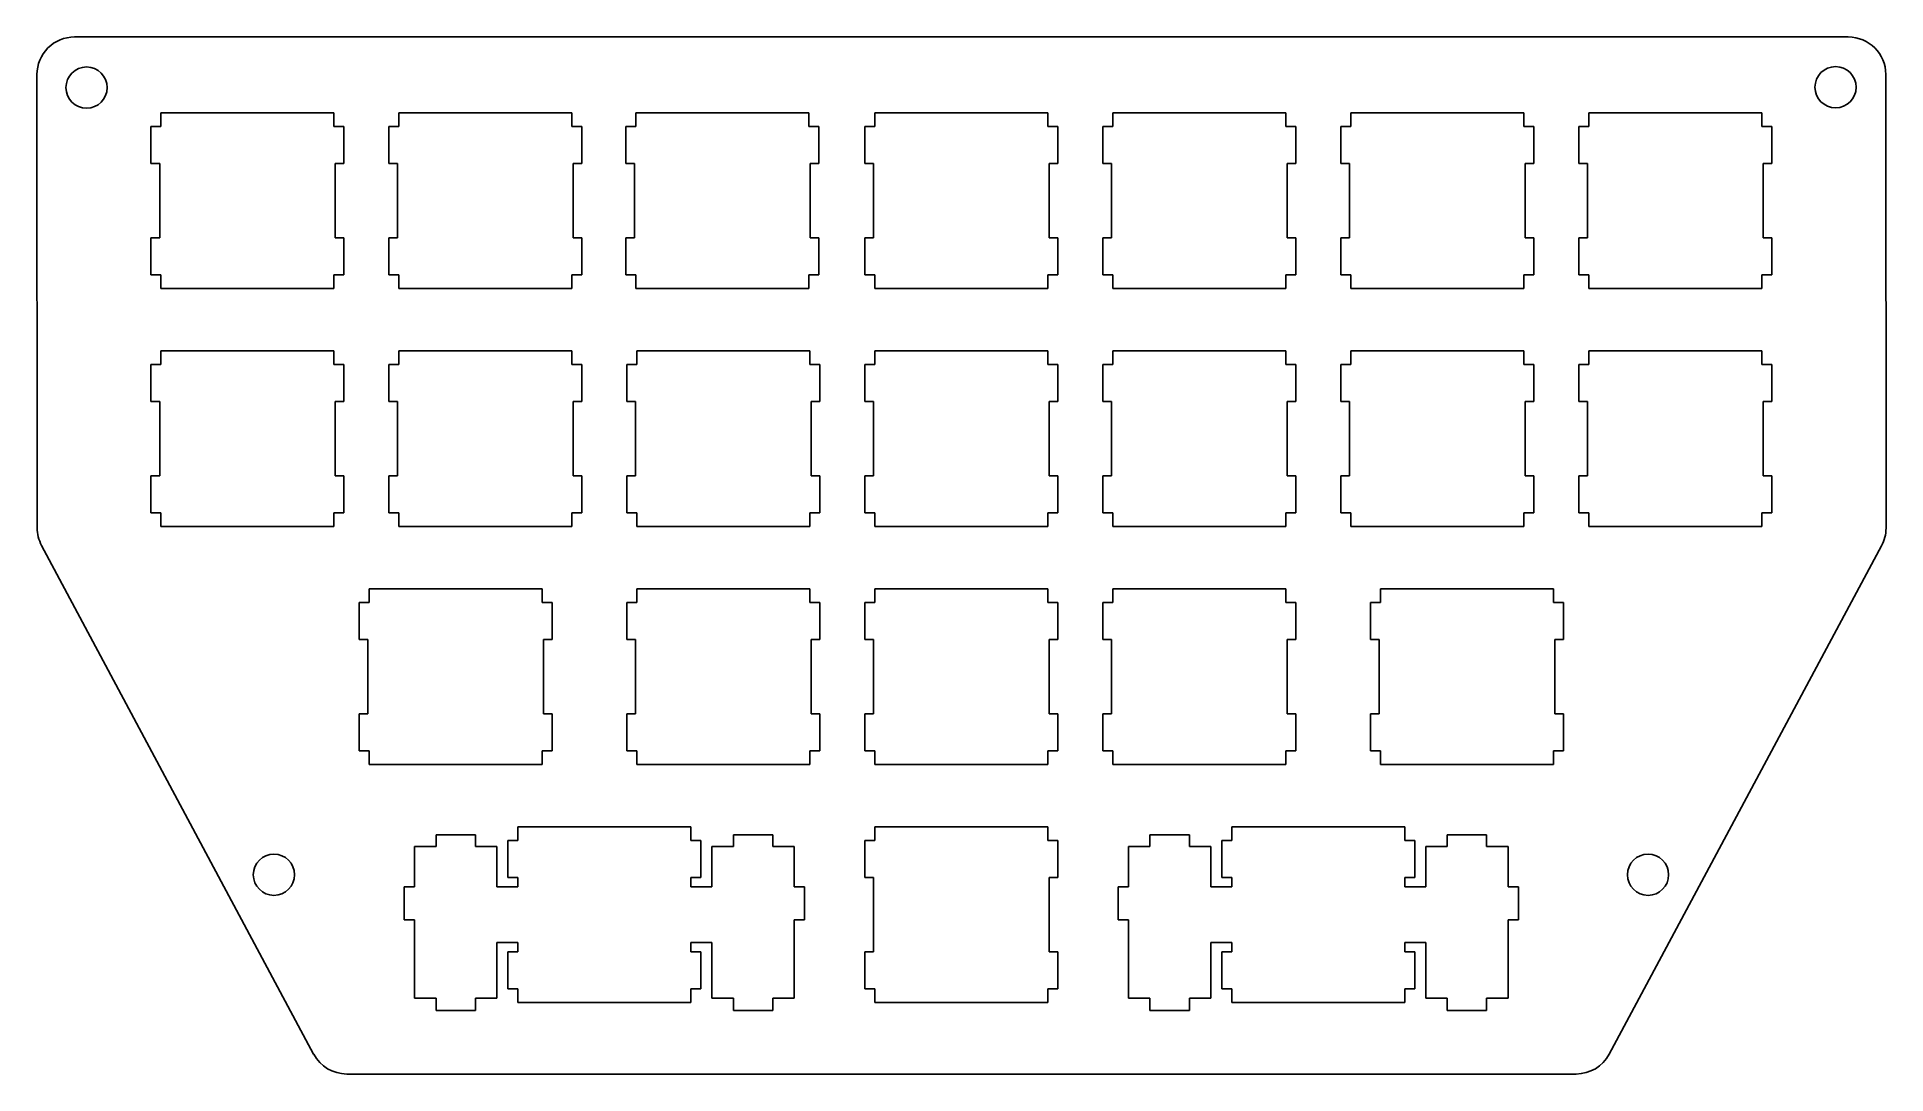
# Model space of a CAD drawing. Header units: millimetres. Extents: x 108 to 256, y -56 to 27.
import ezdxf

# ---------------------------------------------------------------- set-up
doc = ezdxf.new("R2010")
doc.units = ezdxf.units.MM
doc.layers.add('plate', color=7, linetype='Continuous', lineweight=25, true_color=0x000000)

# ---------------------------------------------------------------- blocks, each defined once
blk = doc.blocks.new('key-cutout')
at = {"layer": 'plate', "color": 0}
for p, q in [((-7.044841, 6.975748), (-7.044841, 5.876748)), ((6.804459, 6.975748), (-7.044841, 6.975748)), ((6.804459, 5.876748), (6.804459, 6.975748)), ((-7.044841, 5.876748), (-7.845471, 5.876748)), ((-7.845471, 5.876748), (-7.845471, 2.926048)), ((7.605059, 5.876748), (6.804459, 5.876748)), ((7.605059, 2.926048), (7.605059, 5.876748)), ((-7.845471, 2.926048), (-7.144841, 2.926048)), ((-7.144841, 2.926048), (-7.144841, -3.024252)), ((6.904459, -3.024252), (6.904459, 2.926048)), ((6.904459, 2.926048), (7.605059, 2.926048)), ((-7.144841, -3.024252), (-7.845471, -3.024252)), ((-7.845471, -3.024252), (-7.845471, -5.973052)), ((7.605059, -3.024252), (6.904459, -3.024252)), ((7.605059, -5.973052), (7.605059, -3.024252)), ((-7.845471, -5.973052), (-7.044841, -5.973052)), ((-7.044841, -5.973052), (-7.044841, -7.073552)), ((-7.044841, -7.073552), (6.804459, -7.073552)), ((6.804459, -7.073552), (6.804459, -5.973052)), ((6.804459, -5.973052), (7.605059, -5.973052))]:
    blk.add_line(p, q, dxfattribs=at)

msp = doc.modelspace()

# ---------------------------------------------------------------- linework, layer by layer
at = {"layer": 'plate'}
for p, q in [((111.03, 27.05), (253.03, 27.05)), ((108.05, -12.24), (108.03, 24.05)), ((256.03, 24.05), (256.05, -12.26)), ((130.18, -54.36), (108.4, -13.65)), ((255.69, -13.68), (233.88, -54.37)), ((143.13, -36.82), (139.98, -36.82)), ((139.98, -36.82), (139.98, -37.74)), ((143.13, -37.74), (143.13, -36.82)), ((146.53, -36.17), (146.53, -37.27)), ((160.38, -36.17), (146.53, -36.17)), ((160.38, -37.27), (160.38, -36.17)), ((166.93, -36.82), (163.78, -36.82)), ((163.78, -36.82), (163.78, -37.74)), ((166.93, -37.74), (166.93, -36.82)), ((200.28, -36.82), (197.13, -36.82)), ((197.13, -36.82), (197.13, -37.74)), ((200.28, -37.74), (200.28, -36.82)), ((203.68, -36.17), (203.68, -37.27)), ((217.53, -36.17), (203.68, -36.17)), ((217.53, -37.27), (217.53, -36.17)), ((224.08, -36.82), (220.93, -36.82)), ((220.93, -36.82), (220.93, -37.74)), ((224.08, -37.74), (224.08, -36.82)), ((139.98, -37.74), (138.25, -37.74)), ((138.25, -37.74), (138.25, -40.97)), ((144.85, -37.74), (143.13, -37.74)), ((144.85, -40.97), (144.85, -37.74)), ((146.53, -37.27), (145.73, -37.27)), ((145.73, -37.27), (145.73, -40.22)), ((161.18, -37.27), (160.38, -37.27)), ((161.18, -40.22), (161.18, -37.27)), ((163.78, -37.74), (162.06, -37.74)), ((162.06, -37.74), (162.06, -40.97)), ((168.65, -37.74), (166.93, -37.74)), ((168.65, -40.97), (168.65, -37.74)), ((197.13, -37.74), (195.4, -37.74)), ((195.4, -37.74), (195.4, -40.97)), ((202, -37.74), (200.28, -37.74)), ((202, -40.97), (202, -37.74)), ((203.68, -37.27), (202.88, -37.27)), ((202.88, -37.27), (202.88, -40.22)), ((218.33, -37.27), (217.53, -37.27)), ((218.33, -40.22), (218.33, -37.27)), ((220.93, -37.74), (219.21, -37.74)), ((219.21, -37.74), (219.21, -40.97)), ((225.8, -37.74), (224.08, -37.74)), ((225.8, -40.97), (225.8, -37.74)), ((138.25, -40.97), (137.43, -40.97)), ((137.43, -40.97), (137.43, -43.62)), ((146.53, -40.97), (144.85, -40.97)), ((145.73, -40.22), (146.53, -40.22)), ((146.53, -40.22), (146.53, -40.97)), ((160.38, -40.97), (160.38, -40.22)), ((160.38, -40.22), (161.18, -40.22)), ((162.06, -40.97), (160.38, -40.97)), ((169.48, -40.97), (168.65, -40.97)), ((169.48, -43.62), (169.48, -40.97)), ((195.4, -40.97), (194.58, -40.97)), ((194.58, -40.97), (194.58, -43.62)), ((203.68, -40.97), (202, -40.97)), ((202.88, -40.22), (203.68, -40.22)), ((203.68, -40.22), (203.68, -40.97)), ((217.53, -40.97), (217.53, -40.22)), ((217.53, -40.22), (218.33, -40.22)), ((219.21, -40.97), (217.53, -40.97)), ((226.63, -40.97), (225.8, -40.97)), ((226.63, -43.62), (226.63, -40.97)), ((137.43, -43.62), (138.25, -43.62)), ((138.25, -43.62), (138.25, -49.89)), ((168.65, -49.89), (168.65, -43.62)), ((168.65, -43.62), (169.48, -43.62)), ((194.58, -43.62), (195.4, -43.62)), ((195.4, -43.62), (195.4, -49.89)), ((225.8, -49.89), (225.8, -43.62)), ((225.8, -43.62), (226.63, -43.62)), ((144.85, -49.89), (144.85, -45.42)), ((144.85, -45.42), (146.53, -45.42)), ((146.53, -45.42), (146.53, -46.17)), ((160.38, -46.17), (160.38, -45.42)), ((160.38, -45.42), (162.06, -45.42)), ((162.06, -45.42), (162.06, -49.89)), ((202, -49.89), (202, -45.42)), ((202, -45.42), (203.68, -45.42)), ((203.68, -45.42), (203.68, -46.17)), ((217.53, -46.17), (217.53, -45.42)), ((217.53, -45.42), (219.21, -45.42)), ((219.21, -45.42), (219.21, -49.89)), ((146.53, -46.17), (145.73, -46.17)), ((145.73, -46.17), (145.73, -49.12)), ((161.18, -46.17), (160.38, -46.17)), ((161.18, -49.12), (161.18, -46.17)), ((203.68, -46.17), (202.88, -46.17)), ((202.88, -46.17), (202.88, -49.12)), ((218.33, -46.17), (217.53, -46.17)), ((218.33, -49.12), (218.33, -46.17)), ((138.25, -49.89), (139.98, -49.89)), ((139.98, -49.89), (139.98, -50.87)), ((143.13, -50.87), (143.13, -49.89)), ((143.13, -49.89), (144.85, -49.89)), ((145.73, -49.12), (146.53, -49.12)), ((146.53, -49.12), (146.53, -50.22)), ((146.53, -50.22), (160.38, -50.22)), ((160.38, -50.22), (160.38, -49.12)), ((160.38, -49.12), (161.18, -49.12)), ((162.06, -49.89), (163.78, -49.89)), ((163.78, -49.89), (163.78, -50.87)), ((166.93, -50.87), (166.93, -49.89)), ((166.93, -49.89), (168.65, -49.89)), ((195.4, -49.89), (197.13, -49.89)), ((197.13, -49.89), (197.13, -50.87)), ((200.28, -50.87), (200.28, -49.89)), ((200.28, -49.89), (202, -49.89)), ((202.88, -49.12), (203.68, -49.12)), ((203.68, -49.12), (203.68, -50.22)), ((203.68, -50.22), (217.53, -50.22)), ((217.53, -50.22), (217.53, -49.12)), ((217.53, -49.12), (218.33, -49.12)), ((219.21, -49.89), (220.93, -49.89)), ((220.93, -49.89), (220.93, -50.87)), ((224.08, -50.87), (224.08, -49.89)), ((224.08, -49.89), (225.8, -49.89)), ((139.98, -50.87), (143.13, -50.87)), ((163.78, -50.87), (166.93, -50.87)), ((197.13, -50.87), (200.28, -50.87)), ((220.93, -50.87), (224.08, -50.87)), ((231.24, -55.95), (132.83, -55.95))]:
    msp.add_line(p, q, dxfattribs=at)
for centre in [(112, 23), (252.01, 23.03), (127, -40), (237, -40)]:
    msp.add_circle(centre, 1.65, dxfattribs=at)
for centre, start, end in [((111.03, 24.05), 90, 180.0278), ((253.03, 24.05), 0.0276, 90), ((111.05, -12.23), 180.0278, 208.1416), ((253.05, -12.26), 331.8045, 0.0276), ((132.83, -52.95), 208.1416, 270), ((231.24, -52.95), 270, 331.8045)]:
    msp.add_arc(centre, 3, start, end, dxfattribs=at)

# ---------------------------------------------------------------- block references
for p in [(125, 14), (144.05, 14), (163.01, 14), (182.15, 14), (201.2, 14), (220.25, 14), (239.3, 14), (125, -5.05), (144.05, -5.05), (163.1, -5.05), (182.15, -5.05), (201.2, -5.05), (220.25, -5.05), (239.3, -5.05), (141.67, -24.1), (163.1, -24.1), (182.15, -24.1), (201.2, -24.1), (222.63, -24.1), (182.15, -43.15)]:
    msp.add_blockref('key-cutout', p, dxfattribs=at)

doc.saveas('drawing.dxf')
